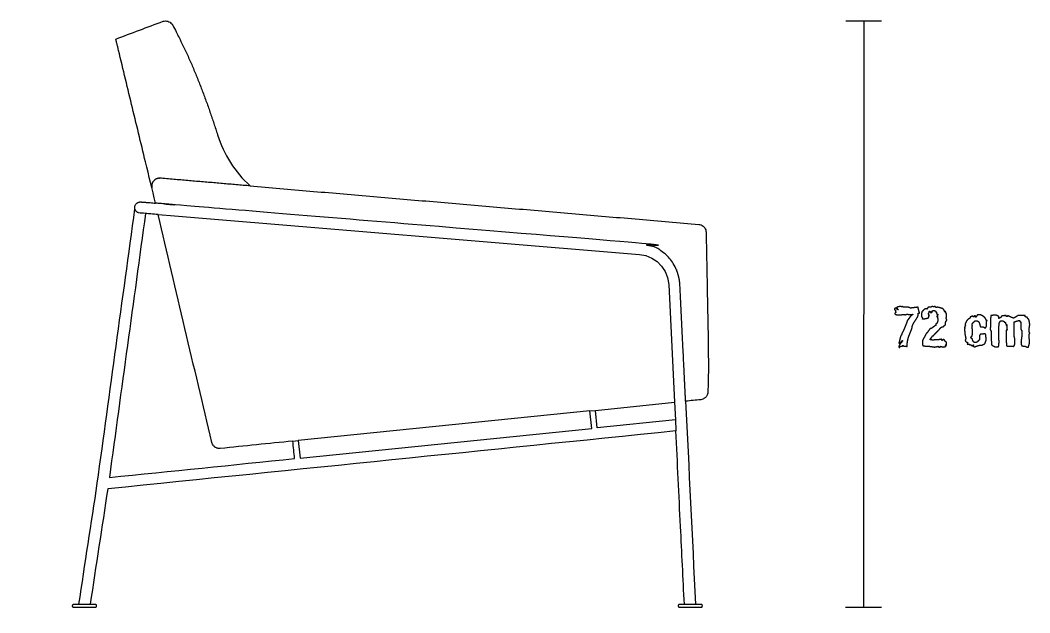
# Model space of a CAD drawing. Header units: millimetres. Extents: x 511 to 4583, y 596 to 2504.
# Drawn here: x 3342 to 4583, y 622 to 1350 of the extents above; entities that cross this region are included whole.
import ezdxf

# ---------------------------------------------------------------- set-up
doc = ezdxf.new("R2010")
doc.units = ezdxf.units.MM
doc.layers.add('Inner', color=7, linetype='Continuous', true_color=0x3f00fe)
doc.layers.add('Outer', color=7, linetype='Continuous', true_color=0xbe00fe)

msp = doc.modelspace()

# ---------------------------------------------------------------- linework, layer by layer
at = {"layer": 'Inner'}
for p, q in [((4378.5, 1348.6), (4378.4, 628.6)), ((4042.1, 869.9), (4048.9, 870.6)), ((3677.2, 832.9), (3684, 833.6))]:
    msp.add_line(p, q, dxfattribs=at)
for points in [[(4400.5, 1348.6), (4356.4, 1348.6)], [(3511.9, 1111.1), (3532.1, 1109.4), (4103.1, 1062.2), (4110.8, 1060.7), (4118.2, 1057.7), (4124.7, 1053.3), (4130.3, 1047.7), (4134.6, 1041.1), (4137.6, 1033.7), (4139.1, 1025.1), (4146.1, 880.5)], [(4147.2, 859), (4147.8, 845.3)], [(4400.4, 628.6), (4356.3, 628.6)]]:
    msp.add_lwpolyline(points, dxfattribs=at)
for points, degree, knots in [([(3624.9, 1146.2), (3606.5, 1147.8), (3588, 1149.4), (3551.3, 1152.5), (3514.5, 1155.7), (3512.7, 1155.8), (3509.1, 1154.8), (3506.2, 1152.5), (3504.3, 1149.2), (3503.8, 1145.5), (3504.1, 1143.7)], 2, [0, 0, 0, 0.50136, 0.50136, 1.50136, 1.50136, 2.50136, 3.50136, 4.50136, 5.50136, 6.50136, 6.50136, 6.50136]), ([(3496.3, 1112.4), (3496.1, 1112.4), (3495.9, 1112.5), (3495.7, 1112.5), (3494.5, 1112.6), (3493.3, 1112.7), (3492.1, 1112.8), (3491.5, 1112.8), (3491, 1112.9), (3490.4, 1112.9), (3490.2, 1112.9), (3490.1, 1112.9), (3489.9, 1112.9), (3489.9, 1112.9), (3489.9, 1112.9), (3489.9, 1112.9), (3487.8, 1113.3), (3487.1, 1113.5), (3486, 1114.1), (3484.8, 1115.1), (3483.9, 1116.5), (3483.4, 1117.7), (3483.3, 1118.1), (3483.3, 1118.2)], 3, [0, 0, 0, 0, 1, 1, 1, 2, 2, 2, 3, 3, 3, 4, 4, 4, 5, 5, 5, 5.055556, 5.111111, 5.166667, 5.277778, 5.333333, 5.342843, 5.342843, 5.342843, 5.342843]), ([(4159.7, 881.9), (4158.6, 905.8), (4157.4, 929.7), (4155.1, 977.8), (4152.7, 1025.8), (4152.1, 1033.4), (4147, 1047.7), (4138.2, 1060.1), (4126.1, 1069.4), (4111.9, 1074.7), (4104.4, 1075.9), (3818.8, 1099.4), (3533.2, 1123), (3529.1, 1123.4), (3524.9, 1123.7), (3521.4, 1124), (3518, 1124.3), (3515.1, 1124.6), (3512.2, 1124.8), (3510.4, 1125), (3508.6, 1125.1)], 2, [0, 0, 0, 1, 1, 2, 2, 3, 4, 5, 6, 7, 7, 8, 8, 9, 9, 10, 10, 11, 11, 12, 12, 12]), ([(4417.6, 996.3), (4417.3, 996), (4416.9, 995.9), (4416.6, 995.8), (4416.2, 995.4)], 2, [56, 56, 56, 57, 57, 58, 58, 58]), ([(4416.2, 994.5), (4416.6, 994.2), (4416.9, 994), (4417.3, 993.9), (4417.6, 993.6)], 2, [59, 59, 59, 60, 60, 61, 61, 61]), ([(4420.8, 994.1), (4420.1, 994.4), (4419.4, 995), (4418.6, 995.7), (4417.6, 996.3)], 2, [54, 54, 54, 55, 55, 56, 56, 56]), ([(4424.4, 998.2), (4423.1, 998.2), (4421.7, 997.9), (4420.3, 997.6), (4419, 997.2)], 2, [49, 49, 49, 50, 50, 51, 51, 51]), ([(4419, 997.2), (4419.3, 995.9), (4419.8, 995.3), (4420.3, 994.8), (4421.3, 994.1)], 2, [51, 51, 51, 52, 52, 53, 53, 53]), ([(4426.3, 998.2), (4425.6, 997.6), (4425, 997.6), (4424.4, 997.6), (4424.4, 998.2)], 2, [47, 47, 47, 48, 48, 49, 49, 49]), ([(4433.5, 997.2), (4433.2, 997.2), (4432.5, 997.2), (4431.8, 997.2), (4430.8, 997.2), (4429.5, 997.2), (4428.1, 997.3), (4426.7, 997.5), (4426.3, 998.2)], 2, [43, 43, 43, 44, 44, 45, 45, 46, 46, 47, 47, 47]), ([(4435.7, 996.3), (4435.1, 996.7), (4434.6, 996.8), (4434.2, 996.9), (4433.5, 997.2)], 2, [41, 41, 41, 42, 42, 43, 43, 43]), ([(4445.3, 997.2), (4442.9, 997.2), (4440.5, 996.8), (4438.1, 996.3), (4435.7, 996.3)], 2, [39, 39, 39, 40, 40, 41, 41, 41]), ([(4445.8, 994.6), (4445.7, 995.2), (4445.6, 995.6), (4445.4, 996), (4445.3, 996.3)], 2, [36, 36, 36, 37, 37, 38, 38, 38]), ([(4447.2, 989.9), (4447.2, 990), (4447, 990.7), (4446.8, 991.4), (4446.5, 992.3)], 2, [33, 33, 33, 34, 34, 35, 35, 35]), ([(4451, 992.4), (4450.1, 992.4), (4449.8, 991), (4449.6, 989.7), (4449.6, 988.1), (4449.6, 987.4), (4449.6, 986.7), (4449.7, 986.1), (4449.7, 985.6)], 2, [74, 74, 74, 75, 75, 76, 76, 77, 77, 78, 78, 78]), ([(4456.1, 995.5), (4454, 995.5), (4452.9, 994.6), (4451.8, 993.7), (4451, 992.4)], 2, [72, 72, 72, 73, 73, 74, 74, 74]), ([(4462.4, 998.2), (4461.5, 997.5), (4460.6, 997.4), (4459.7, 997.4), (4458.9, 997.4), (4458.1, 997.4), (4457.4, 997), (4456.8, 996.6), (4456.5, 995)], 2, [66, 66, 66, 67, 67, 68, 68, 69, 69, 70, 70, 70]), ([(4458.7, 990.1), (4458.7, 990.8), (4458.8, 991.2), (4458.9, 991.6), (4459.2, 992.4)], 2, [92, 92, 92, 93, 93, 94, 94, 94]), ([(4464.2, 997.4), (4464.2, 997.7), (4463.5, 998), (4462.8, 998.2), (4462.4, 998.2)], 2, [64, 64, 64, 65, 65, 66, 66, 66]), ([(4462.4, 991.4), (4462.4, 991.8), (4462.5, 992.1), (4462.5, 992.4), (4462.8, 992.8)], 2, [103, 103, 103, 104, 104, 105, 105, 105]), ([(4462.8, 992.8), (4463.2, 992.8), (4463.3, 992.9), (4463.4, 992.9), (4463.8, 993.3)], 2, [105, 105, 105, 106, 106, 107, 107, 107]), ([(4466, 998.2), (4465.3, 998.2), (4464.9, 998), (4464.5, 997.7), (4464.2, 997.4)], 2, [62, 62, 62, 63, 63, 64, 64, 64]), ([(4464.3, 993.3), (4464.6, 993.3), (4465.1, 993.2), (4465.6, 993.1), (4466.5, 992.8)], 2, [108, 108, 108, 109, 109, 110, 110, 110]), ([(4475.6, 995.5), (4474.2, 995.9), (4472.3, 996.5), (4470.4, 997.2), (4468.8, 997.2), (4468, 997.2), (4467.4, 996.9)], 2, [58, 58, 58, 59, 59, 60, 60, 61, 61, 61]), ([(4478.2, 991.4), (4477.8, 992.6), (4477.5, 993.3), (4477.2, 993.9), (4476.6, 994.4)], 2, [55, 55, 55, 56, 56, 57, 57, 57]), ([(4418.1, 991.4), (4417.7, 990.7), (4417.2, 990.4), (4416.7, 990.1), (4416.7, 989.1)], 2, [63, 63, 63, 64, 64, 65, 65, 65]), ([(4416.7, 989.1), (4417.8, 988.4), (4419, 988.1), (4420.3, 987.9), (4421.6, 987.9), (4423.1, 987.9), (4424.7, 988.1), (4426.2, 988.2), (4427.7, 988.2), (4428.1, 988.2), (4428.5, 988.2), (4429, 988.2), (4429.4, 988.1)], 2, [65, 65, 65, 66, 66, 67, 67, 68, 68, 69, 69, 70, 70, 71, 71, 71]), ([(4432.1, 980.9), (4431.9, 980.1), (4431.1, 977.9), (4430.3, 975.7), (4429.3, 973.3), (4428.3, 970.8), (4427.3, 968.7), (4426.3, 966.6), (4425.8, 966)], 2, [-12, -12, -12, -11, -11, -10, -10, -9, -9, -8, -8, -8]), ([(4429.4, 988.1), (4430.2, 988.1), (4430.6, 988.4), (4431, 988.6), (4431.7, 988.6), (4432.6, 988.6), (4433.9, 988.5), (4435.1, 988.4), (4436.5, 988.4), (4438.1, 988.4), (4439, 988.6)], 2, [71, 71, 71, 72, 72, 73, 73, 74, 74, 75, 75, 76, 76, 76]), ([(4436.2, 986.4), (4435.9, 986), (4435.3, 985.3), (4434.8, 984.5), (4434.2, 983.6), (4433.6, 982.8), (4433, 982), (4432.5, 981.3), (4432.1, 980.9)], 2, [-16, -16, -16, -15, -15, -14, -14, -13, -13, -12, -12, -12]), ([(4438.5, 988.3), (4438.1, 987.9), (4437.6, 987.5), (4437, 987.1), (4436.6, 986.8), (4436.2, 986.4), (4436.2, 986.4)], 2, [-19, -19, -19, -18, -18, -17, -17, -16, -16, -16]), ([(4438.1, 973.7), (4438.8, 976), (4440, 978.1), (4441.3, 980.1), (4442.5, 981.8), (4443.7, 983.6), (4444.5, 985.1), (4445.4, 986.6), (4445.4, 987.9), (4445.4, 988.4), (4445.3, 988.6)], 2, [23, 23, 23, 24, 24, 25, 25, 26, 26, 27, 27, 28, 28, 28]), ([(4445.4, 989.9), (4445.9, 990), (4446.4, 990), (4446.8, 990), (4447.1, 990)], 2, [29, 29, 29, 30, 30, 31, 31, 31]), ([(4459.2, 987.3), (4458.5, 988.4), (4458.4, 988.5), (4458.2, 988.7), (4457.8, 988.7)], 2, [87, 87, 87, 88, 88, 89, 89, 89]), ([(4458.3, 984.8), (4458.3, 985.4), (4458.4, 985.9), (4458.4, 986.5), (4458.7, 987.3)], 2, [84, 84, 84, 85, 85, 86, 86, 86]), ([(4460.6, 991), (4460.9, 990.7), (4461, 990.6), (4461.1, 990.5), (4461.5, 990.5)], 2, [98, 98, 98, 99, 99, 100, 100, 100]), ([(4461.5, 990.5), (4461.5, 990.9), (4461.7, 991), (4461.9, 991.1), (4461.9, 991.4)], 2, [100, 100, 100, 101, 101, 102, 102, 102]), ([(4467.8, 991.4), (4467.8, 990.7), (4468, 989.9), (4468.3, 989), (4468.3, 988.3)], 2, [114, 114, 114, 115, 115, 116, 116, 116]), ([(4469.6, 981), (4469.3, 980), (4469, 979.2), (4468.6, 978.4), (4468.3, 977.4)], 2, [128, 128, 128, 129, 129, 130, 130, 130]), ([(4469.2, 988.3), (4468.8, 987.7), (4468.8, 987), (4468.8, 986.3), (4468.8, 985.7), (4468.8, 984.9), (4468.8, 985.5), (4468.9, 986.1), (4469, 986.8)], 2, [117, 117, 117, 118, 118, 119, 119, 120, 120, 121, 121, 121]), ([(4469, 986.8), (4469.1, 987.5), (4469.2, 988.1), (4469.4, 988.8), (4469.5, 988.8), (4469.6, 988.8), (4469.6, 988.7)], 2, [121, 121, 121, 122, 122, 123, 123, 124, 124, 124]), ([(4469.6, 988.7), (4469.3, 988), (4469.2, 987.4), (4469, 986.7), (4469, 986.1), (4469, 984.9), (4469.3, 983.6), (4469.6, 982.3), (4469.6, 981)], 2, [124, 124, 124, 125, 125, 126, 126, 127, 127, 128, 128, 128]), ([(4477.8, 975.1), (4478.7, 975.1), (4478.8, 975.8), (4479, 976.6), (4479, 977.5), (4479.1, 978.5), (4479.3, 979.5), (4479.5, 980.4), (4480.6, 981)], 2, [43, 43, 43, 44, 44, 45, 45, 46, 46, 47, 47, 47]), ([(4479.6, 989.6), (4479.5, 991.3), (4479.2, 991.7), (4479, 992), (4478.8, 992)], 2, [52, 52, 52, 53, 53, 54, 54, 54]), ([(4480.6, 981), (4480.6, 981.8), (4480.3, 982.6), (4479.9, 983.3), (4479.9, 984), (4479.9, 984.4), (4480.1, 984.7)], 2, [47, 47, 47, 48, 48, 49, 49, 50, 50, 50]), ([(4508.9, 983.5), (4507.9, 983.4), (4507, 982.7), (4506.1, 982), (4505.4, 981.1), (4504.6, 980.2), (4504.2, 979.1), (4503.7, 978.1), (4503.5, 977.2)], 2, [78, 78, 78, 79, 79, 80, 80, 81, 81, 82, 82, 82]), ([(4509.3, 985.4), (4509.3, 985), (4509.1, 984.4), (4508.9, 983.9), (4508.9, 983.5)], 2, [76, 76, 76, 77, 77, 78, 78, 78]), ([(4513, 986.2), (4512.8, 986.3), (4512.3, 986.3), (4511.9, 986.3), (4511.1, 986)], 2, [72, 72, 72, 73, 73, 74, 74, 74]), ([(4512.1, 974.5), (4511.7, 975.2), (4511.7, 975.9), (4511.7, 976.6), (4512, 977.2), (4512.4, 977.8), (4512.9, 978.3), (4513.4, 978.9), (4514.1, 979.3), (4514.7, 979.8), (4515.2, 980.4)], 2, [36, 36, 36, 37, 37, 38, 38, 39, 39, 40, 40, 41, 41, 41]), ([(4513.4, 984.9), (4513.4, 985.2), (4513.2, 985.6), (4513, 985.9), (4513, 986.2)], 2, [70, 70, 70, 71, 71, 72, 72, 72]), ([(4515.7, 986.6), (4514.7, 986.6), (4514.2, 986.3), (4513.8, 985.9), (4513.4, 984.9)], 2, [68, 68, 68, 69, 69, 70, 70, 70]), ([(4515.2, 980.4), (4515.7, 980.6), (4516.1, 980.6), (4516.6, 980.7), (4517, 980.7), (4518.1, 980.7), (4519, 980), (4519.8, 979.3), (4520.3, 978.3), (4520.8, 977.3), (4521.1, 976), (4521.4, 974.8), (4521.5, 973.6)], 2, [41, 41, 41, 42, 42, 43, 43, 44, 44, 45, 45, 46, 46, 47, 47, 47]), ([(4518.4, 988), (4517.7, 987.3), (4517.3, 986.6), (4516.9, 985.9), (4516.6, 984.9)], 2, [64, 64, 64, 65, 65, 66, 66, 66]), ([(4529.2, 980.8), (4528.8, 982.1), (4528.3, 983), (4527.9, 983.9), (4527.4, 984.5), (4526.8, 985.1), (4526.1, 985.6), (4525.4, 986.1), (4524.6, 986.6)], 2, [58, 58, 58, 59, 59, 60, 60, 61, 61, 62, 62, 62]), ([(4529.2, 978.1), (4529.2, 978.8), (4529.5, 979.5), (4529.7, 980.1), (4530.1, 980.8)], 2, [55, 55, 55, 56, 56, 57, 57, 57]), ([(4534.8, 987), (4534.1, 982.9), (4534.2, 978.4), (4534.2, 973.9), (4533.9, 969.5)], 2, [108, 108, 108, 109, 109, 110, 110, 110]), ([(4539.8, 987.5), (4538.6, 987.5), (4537.6, 987.4), (4536.5, 987.3), (4534.8, 987)], 2, [106, 106, 106, 107, 107, 108, 108, 108]), ([(4545.6, 983.9), (4545.2, 983.9), (4544.9, 983.6), (4544.6, 983.4), (4544.3, 983.4)], 2, [101, 101, 101, 102, 102, 103, 103, 103]), ([(4548.3, 986.6), (4547.6, 985.9), (4547.2, 985.1), (4546.7, 984.3), (4546, 984.3), (4545.7, 984.3), (4545.6, 984.1)], 2, [97, 97, 97, 98, 98, 99, 99, 100, 100, 100]), ([(4546, 980.2), (4547.1, 980.6), (4548.2, 980.6), (4549, 980.6), (4549.8, 980.4), (4550.6, 980.2), (4551, 979.8)], 2, [14, 14, 14, 15, 15, 16, 16, 17, 17, 17]), ([(4553.3, 987), (4551.9, 987), (4550.6, 986.8), (4549.3, 986.6), (4548.3, 986.6)], 2, [95, 95, 95, 96, 96, 97, 97, 97]), ([(4555.5, 987), (4555.5, 986.6), (4555.3, 986.5), (4555, 986.4), (4555, 986.1)], 2, [91, 91, 91, 92, 92, 93, 93, 93]), ([(4562.7, 983.9), (4562.4, 983.9), (4561.5, 984.2), (4560.6, 984.5), (4559.5, 985), (4558.5, 985.5), (4557.6, 985.9), (4556.7, 986.4), (4556.4, 986.6)], 2, [86, 86, 86, 87, 87, 88, 88, 89, 89, 90, 90, 90]), ([(4568.1, 987), (4566.7, 986.3), (4565.4, 985.4), (4564.1, 984.5), (4562.7, 983.9)], 2, [84, 84, 84, 85, 85, 86, 86, 86]), ([(4563.2, 979.3), (4564.9, 979.7), (4566.5, 980.3), (4568.2, 980.8), (4569.9, 981.2)], 2, [39, 39, 39, 40, 40, 41, 41, 41]), ([(4576.7, 987), (4575.3, 987.2), (4573.8, 987.2), (4572.4, 987.2), (4570.9, 987.1), (4569.4, 987), (4568.1, 987)], 2, [81, 81, 81, 82, 82, 83, 83, 84, 84, 84]), ([(4569.9, 981.2), (4569.9, 980.8), (4570, 980.5), (4570, 980.2), (4570.3, 979.8)], 2, [41, 41, 41, 42, 42, 43, 43, 43]), ([(4570.3, 979.8), (4570.7, 979.8), (4570.8, 979.6), (4571, 979.3), (4571.7, 979.3)], 2, [43, 43, 43, 44, 44, 45, 45, 45]), ([(4579.8, 984.7), (4578.8, 985.1), (4578.1, 985.2), (4577.4, 985.4), (4576.7, 985.7)], 2, [78, 78, 78, 79, 79, 80, 80, 80]), ([(4581.2, 982.5), (4580.5, 982.8), (4580.2, 983.3), (4579.8, 983.8), (4579.8, 984.7)], 2, [76, 76, 76, 77, 77, 78, 78, 78]), ([(4582.5, 976.2), (4582.3, 977.6), (4582.2, 978.4), (4582.1, 979.1), (4582, 979.7), (4581.9, 980.3), (4581.7, 980.9), (4581.5, 981.5), (4581.2, 982.5)], 2, [72, 72, 72, 73, 73, 74, 74, 75, 75, 76, 76, 76]), ([(4431.7, 949.1), (4431.9, 952.5), (4432.3, 955.2), (4432.8, 957.9), (4433.5, 960.2), (4434.2, 962.6), (4435.2, 964.8), (4436.1, 967), (4437.1, 969.6)], 2, [17, 17, 17, 18, 18, 19, 19, 20, 20, 21, 21, 21]), ([(4437.1, 969.6), (4437.5, 970.6), (4437.8, 971.6), (4438.1, 972.7), (4438.1, 973.7)], 2, [21, 21, 21, 22, 22, 23, 23, 23]), ([(4463.6, 972.7), (4462.7, 972), (4461.9, 971.5), (4461.1, 971), (4460.4, 971), (4460.2, 971), (4460.1, 971)], 2, [135, 135, 135, 136, 136, 137, 137, 138, 138, 138]), ([(4468.3, 977.4), (4467.9, 977), (4467.6, 976.9), (4467.3, 976.8), (4466.9, 976.5)], 2, [130, 130, 130, 131, 131, 132, 132, 132]), ([(4468.8, 967.2), (4469.6, 968.2), (4470.5, 969.2), (4471.4, 970.1), (4472.1, 970.9), (4472.9, 971.7), (4473.3, 972.2), (4473.7, 972.7), (4473.7, 972.9)], 2, [36, 36, 36, 37, 37, 38, 38, 39, 39, 40, 40, 40]), ([(4475.2, 973.1), (4476.1, 973.3), (4476.7, 973.7), (4477.2, 974), (4477.8, 975.1)], 2, [41, 41, 41, 42, 42, 43, 43, 43]), ([(4503.5, 975), (4503.1, 974.3), (4502.8, 973.6), (4502.5, 972.8), (4502.2, 971.8)], 2, [86, 86, 86, 87, 87, 88, 88, 88]), ([(4502.6, 971.8), (4502.5, 971.2), (4502.5, 970.5), (4502.5, 969.9), (4502.5, 969.3), (4502.5, 966.7), (4502.9, 964.1), (4503.4, 961.6), (4504, 958.7)], 2, [89, 89, 89, 90, 90, 91, 91, 92, 92, 93, 93, 93]), ([(4503.1, 975.4), (4503.2, 975.4), (4503.3, 975.3), (4503.5, 975.1), (4503.5, 975)], 2, [84, 84, 84, 85, 85, 86, 86, 86]), ([(4511.6, 972.3), (4511.6, 972.9), (4511.8, 973.6), (4512.1, 974.2), (4512.1, 974.5)], 2, [34, 34, 34, 35, 35, 36, 36, 36]), ([(4511.6, 961.9), (4511.9, 962.8), (4512.1, 964.2), (4512.3, 965.5), (4512.3, 966.9), (4512.3, 968.2), (4512.1, 969.7), (4511.9, 971.1), (4511.6, 972.3)], 2, [30, 30, 30, 31, 31, 32, 32, 33, 33, 34, 34, 34]), ([(4521.5, 973.6), (4522, 973.3), (4522.8, 973.3), (4523.5, 973.3), (4524.4, 973.2), (4525.2, 973.2), (4525.9, 972.9), (4526.6, 972.7), (4526.9, 971.8)], 2, [47, 47, 47, 48, 48, 49, 49, 50, 50, 51, 51, 51]), ([(4528.2, 971.8), (4528.8, 972.8), (4529.2, 974), (4529.5, 975.1), (4529.5, 976.3), (4529.5, 977.3), (4529.2, 978.1)], 2, [52, 52, 52, 53, 53, 54, 54, 55, 55, 55]), ([(4533.9, 969.5), (4534.2, 969.5), (4534.3, 969.4), (4534.4, 969.3), (4534.8, 969)], 2, [110, 110, 110, 111, 111, 112, 112, 112]), ([(4534.8, 969), (4535.1, 964.6), (4535.2, 960.3), (4535.3, 956), (4535.3, 951.4)], 2, [112, 112, 112, 113, 113, 114, 114, 114]), ([(4544.3, 966.7), (4544.4, 968), (4544.4, 969.6), (4544.5, 971.3), (4544.6, 973.1), (4544.7, 974.8), (4544.9, 976.5), (4545.1, 978.2), (4545.6, 979.3)], 2, [8, 8, 8, 9, 9, 10, 10, 11, 11, 12, 12, 12]), ([(4551, 978.9), (4551.4, 978.9), (4551.7, 978.9), (4552.1, 978.8), (4552.8, 978.5)], 2, [18, 18, 18, 19, 19, 20, 20, 20]), ([(4571.7, 979.3), (4571.7, 978.5), (4571.6, 976.8), (4571.5, 975.2), (4571.5, 973.4), (4571.5, 971.7), (4571.7, 970.3), (4571.9, 968.9), (4572.6, 968.6)], 2, [45, 45, 45, 46, 46, 47, 47, 48, 48, 49, 49, 49]), ([(4572.6, 968.6), (4572.7, 967.9), (4572.8, 967), (4572.9, 966.2), (4572.9, 965.2), (4572.9, 962.6), (4572.4, 959.7), (4572, 956.8), (4571.7, 954.6)], 2, [49, 49, 49, 50, 50, 51, 51, 52, 52, 53, 53, 53]), ([(4582.1, 965.8), (4581.7, 967.3), (4581.7, 969), (4581.7, 970.8), (4582, 972.7), (4582.3, 974.5), (4582.5, 976.2)], 2, [69, 69, 69, 70, 70, 71, 71, 72, 72, 72]), ([(4424.4, 962.8), (4423.4, 960.4), (4422.9, 958), (4422.4, 955.6), (4421.7, 953.2)], 2, [-4, -4, -4, -3, -3, -2, -2, -2]), ([(4421.7, 953.2), (4423.1, 953.2), (4423.9, 954), (4424.8, 954.7), (4425.8, 956.4)], 2, [-2, -2, -2, -1, -1, 0, 0, 0]), ([(4426.3, 956), (4425.2, 954.6), (4424, 953.2), (4422.9, 951.9), (4422.2, 950.5)], 2, [1, 1, 1, 2, 2, 3, 3, 3]), ([(4425.8, 966), (4425.6, 965.8), (4425.5, 965.3), (4425.4, 964.8), (4425.2, 964.2), (4425.1, 963.7), (4424.9, 963.2), (4424.8, 962.8), (4424.4, 962.8)], 2, [-8, -8, -8, -7, -7, -6, -6, -5, -5, -4, -4, -4]), ([(4455.6, 965.6), (4455.6, 965.4), (4454.8, 964), (4454, 962.5), (4453.1, 960.8), (4452.2, 959.2), (4451.4, 957.7), (4450.6, 956.2), (4450.6, 956.1)], 2, [140, 140, 140, 141, 141, 142, 142, 143, 143, 144, 144, 144]), ([(4460.6, 957.5), (4460.5, 957.4), (4460.2, 957.4), (4460, 957.4), (4460, 957.5), (4460, 957.8), (4460.4, 958.3), (4460.7, 958.7), (4461.2, 959.4), (4461.7, 960), (4462.3, 960.8), (4462.9, 961.6), (4463.3, 962.4)], 2, [27, 27, 27, 28, 28, 29, 29, 30, 30, 31, 31, 32, 32, 33, 33, 33]), ([(4474.2, 957.5), (4474.2, 957.8), (4474.1, 957.8), (4474.1, 957.9), (4473.7, 957.9), (4473.4, 957.9), (4473, 957.7), (4472.6, 957.5), (4471.9, 957.5), (4471.5, 957.5), (4470.6, 957.4), (4469.6, 957.3), (4468.5, 957.2), (4467.3, 957.2), (4466.1, 957.1), (4464.8, 957), (4463.7, 957), (4462.6, 957), (4461.7, 957.1), (4460.9, 957.2), (4460.6, 957.5)], 2, [17, 17, 17, 18, 18, 19, 19, 20, 20, 21, 21, 22, 22, 23, 23, 24, 24, 25, 25, 26, 26, 27, 27, 27]), ([(4463.8, 962), (4465.1, 963.5), (4466.4, 964.8), (4467.6, 966), (4468.8, 967.2)], 2, [34, 34, 34, 35, 35, 36, 36, 36]), ([(4477.8, 956.7), (4477.8, 957.5), (4476.6, 957.5), (4476.1, 957.5), (4475.6, 957.3), (4475.1, 957), (4475.1, 956.5)], 2, [11, 11, 11, 12, 12, 13, 13, 14, 14, 14]), ([(4478.7, 955.1), (4478.4, 955.5), (4478.3, 955.8), (4478.2, 956.2), (4477.8, 956.5)], 2, [8, 8, 8, 9, 9, 10, 10, 10]), ([(4504, 958.7), (4503.3, 957.7), (4503.3, 956.8), (4503.3, 954.7), (4506.2, 954.2)], 2, [93, 93, 93, 94, 94, 95, 95, 95]), ([(4512.1, 958.3), (4511.4, 958.3), (4510.8, 959.1), (4510.2, 959.8), (4510.2, 960.6)], 2, [24, 24, 24, 25, 25, 26, 26, 26]), ([(4510.7, 960.6), (4510.7, 960.9), (4510.8, 961.2), (4510.8, 961.5), (4511.2, 961.9)], 2, [27, 27, 27, 28, 28, 29, 29, 29]), ([(4513, 955.1), (4512.6, 956.2), (4512.3, 956.9), (4512.1, 957.6), (4512.1, 958.3)], 2, [22, 22, 22, 23, 23, 24, 24, 24]), ([(4520.6, 957.4), (4519.2, 955.7), (4518, 954.8), (4516.7, 953.8), (4514.3, 953.8)], 2, [16, 16, 16, 17, 17, 18, 18, 18]), ([(4521.1, 963.3), (4520.7, 961.9), (4520.7, 960.5), (4520.6, 959.1), (4520.6, 957.4)], 2, [14, 14, 14, 15, 15, 16, 16, 16]), ([(4528.7, 960.6), (4528.7, 963), (4528.3, 963.8), (4527.8, 964.6), (4526.9, 964.6), (4526.1, 964.6), (4525.1, 964.3), (4524.1, 964.1), (4522.7, 964.1), (4522.5, 964.1), (4522.3, 964.1), (4522.2, 964.1), (4522, 964.1)], 2, [7, 7, 7, 8, 8, 9, 9, 10, 10, 11, 11, 12, 12, 13, 13, 13]), ([(4527.4, 952.5), (4527.7, 953.8), (4528.4, 955.4), (4529.1, 957), (4529.1, 958.7), (4529.1, 959.6), (4528.7, 960.6)], 2, [4, 4, 4, 5, 5, 6, 6, 7, 7, 7]), ([(4543.8, 948.7), (4544.4, 949.5), (4544.6, 950.9), (4544.7, 952.3), (4544.7, 953.7), (4544.7, 954.6), (4544.7, 955.4), (4544.7, 956.2), (4544.7, 956.8)], 2, [0, 0, 0, 1, 1, 2, 2, 3, 3, 4, 4, 4]), ([(4544.7, 956.8), (4544.5, 957.3), (4544.5, 958.8), (4544.5, 960.3), (4544.5, 962), (4544.5, 963.6), (4544.4, 965), (4544.4, 966.4), (4544.3, 966.7)], 2, [4, 4, 4, 5, 5, 6, 6, 7, 7, 8, 8, 8]), ([(4562.7, 949.2), (4563.6, 950.2), (4564, 951.6), (4564.3, 953), (4564.3, 954.7), (4564.3, 956.8), (4564, 958.8), (4563.6, 960.9), (4563.2, 962.2)], 2, [34, 34, 34, 35, 35, 36, 36, 37, 37, 38, 38, 38]), ([(4581.6, 963.2), (4581.9, 963.9), (4582.1, 964.5), (4582.2, 965.1), (4582.5, 965.4)], 2, [65, 65, 65, 66, 66, 67, 67, 67]), ([(4582.1, 952.8), (4582.1, 953.3), (4582.2, 953.8), (4582.2, 954.2), (4582.2, 954.8), (4582.2, 956.8), (4581.9, 958.9), (4581.6, 961), (4581.6, 963.2)], 2, [61, 61, 61, 62, 62, 63, 63, 64, 64, 65, 65, 65]), ([(4422.2, 950.5), (4421.8, 949.7), (4421.8, 949.2), (4421.7, 948.6), (4421.7, 948.2)], 2, [3, 3, 3, 4, 4, 5, 5, 5]), ([(4422.6, 947.8), (4422.9, 948.5), (4423.3, 948.9), (4423.6, 949.3), (4423.9, 949.6)], 2, [6, 6, 6, 7, 7, 8, 8, 8]), ([(4426.3, 949.6), (4426.3, 949.7), (4426.4, 949.7), (4426.4, 949.8), (4426.5, 949.9)], 2, [9, 9, 9, 10, 10, 11, 11, 11]), ([(4426.5, 949.9), (4426.5, 950), (4426.6, 950.2), (4426.7, 950.4), (4426.7, 950.5)], 2, [11, 11, 11, 12, 12, 13, 13, 13]), ([(4426.7, 950.5), (4426.9, 949.9), (4427.5, 949.7), (4428.1, 949.5), (4428.9, 949.5), (4429.6, 949.4), (4430.4, 949.4), (4431.1, 949.3), (4431.7, 949.1)], 2, [13, 13, 13, 14, 14, 15, 15, 16, 16, 17, 17, 17]), ([(4451, 949.7), (4454.8, 949.7), (4458.1, 949.4), (4461.3, 949.1), (4465.1, 948.4)], 2, [145, 145, 145, 146, 146, 147, 147, 147]), ([(4465.1, 948.4), (4465.5, 948.4), (4466.2, 948.5), (4466.8, 948.7), (4467.6, 948.8), (4468.4, 949), (4469.1, 949.1), (4469.8, 949.3), (4470.1, 949.3)], 2, [147, 147, 147, 148, 148, 149, 149, 150, 150, 151, 151, 151]), ([(4470.1, 949.3), (4470.7, 948.1), (4471.3, 948.1), (4471.7, 948.1), (4472.1, 948.4), (4472.5, 948.7), (4472.9, 948.8)], 2, [151, 151, 151, 152, 152, 153, 153, 154, 154, 154]), ([(4478, 948.8), (4478.7, 948.9), (4479.1, 949.1), (4479.6, 949.2), (4479.6, 949.3), (4479.6, 949.6), (4479.3, 949.9), (4479.1, 950.3), (4478.7, 950.6)], 2, [-4, -4, -4, -3, -3, -2, -2, -1, -1, 0, 0, 0]), ([(4480.1, 950.6), (4480.1, 951.3), (4480.2, 951.9), (4480.3, 952.4), (4480.3, 953), (4480.3, 953.5), (4480.1, 954.2)], 2, [1, 1, 1, 2, 2, 3, 3, 4, 4, 4]), ([(4505.7, 952), (4505.9, 951.8), (4506.3, 951.8), (4506.7, 951.8), (4507.2, 951.9), (4507.8, 952), (4508.5, 952)], 2, [96, 96, 96, 97, 97, 98, 98, 99, 99, 99]), ([(4510.2, 951.1), (4510.9, 950.4), (4511.2, 950.1), (4511.5, 949.7), (4512.5, 949.7)], 2, [101, 101, 101, 102, 102, 103, 103, 103]), ([(4512.5, 949.9), (4512.5, 950.2), (4512.6, 950.5), (4512.8, 950.8), (4513.4, 951.1)], 2, [104, 104, 104, 105, 105, 106, 106, 106]), ([(4513.4, 950.6), (4513.1, 950.3), (4513, 950.2), (4513, 950), (4513, 949.3)], 2, [107, 107, 107, 108, 108, 109, 109, 109]), ([(4513, 949.3), (4513.3, 949.3), (4513.8, 949), (4514.4, 948.7), (4514.7, 948.4)], 2, [109, 109, 109, 110, 110, 111, 111, 111]), ([(4514.3, 953.8), (4514, 954.2), (4513.9, 954.5), (4513.8, 954.7), (4513.4, 954.7)], 2, [18, 18, 18, 19, 19, 20, 20, 20]), ([(4514.7, 948.4), (4515.8, 949.1), (4516.8, 949.5), (4517.9, 949.9), (4519.2, 950.2)], 2, [-5, -5, -5, -4, -4, -3, -3, -3]), ([(4519.2, 950.2), (4520, 950.5), (4520.8, 950.6), (4521.6, 950.6), (4522.4, 950.6)], 2, [-3, -3, -3, -2, -2, -1, -1, -1]), ([(4523.3, 950.6), (4523.8, 950.8), (4524.5, 951.1), (4525.1, 951.4), (4525.7, 951.8), (4526.3, 952.1), (4526.7, 952.3), (4527.2, 952.5), (4527.4, 952.5)], 2, [0, 0, 0, 1, 1, 2, 2, 3, 3, 4, 4, 4]), ([(4535.3, 951.4), (4536.6, 950.4), (4537.7, 949.7), (4538.8, 949.1), (4540.2, 948.7)], 2, [114, 114, 114, 115, 115, 116, 116, 116]), ([(4553.7, 954.2), (4553.7, 953.2), (4553.8, 952.1), (4553.8, 951), (4554.2, 949.7)], 2, [30, 30, 30, 31, 31, 32, 32, 32]), ([(4554.2, 949.7), (4556.1, 949.3), (4558.4, 949.4), (4560.7, 949.5), (4562.7, 949.2)], 2, [32, 32, 32, 33, 33, 34, 34, 34]), ([(4571.7, 954.6), (4571.9, 952.7), (4572, 951.8), (4572.1, 950.8), (4572.6, 950.3), (4573.1, 949.7), (4574.3, 949.6), (4575.4, 949.4), (4577.6, 949.2)], 2, [53, 53, 53, 54, 54, 55, 55, 56, 56, 57, 57, 57]), ([(4577.6, 949.2), (4578.2, 948.5), (4579, 948.4), (4579.7, 948.3), (4580.7, 948.3)], 2, [57, 57, 57, 58, 58, 59, 59, 59]), ([(4580.7, 948.3), (4581, 949.3), (4581.4, 950.4), (4581.7, 951.4), (4582.1, 952.8)], 2, [59, 59, 59, 60, 60, 61, 61, 61]), ([(3414.5, 632.5), (3415.5, 632.5), (3417.9, 632.5), (3422, 632.5), (3425.6, 632.5), (3427.6, 632.5), (3428.3, 632.5)], 3, [0.1210939, 0.1210939, 0.1210939, 0.1210939, 0.2, 0.3, 0.4, 0.4534698, 0.4534698, 0.4534698, 0.4534698]), ([(4158.2, 632.5), (4158.9, 632.5), (4161.1, 632.5), (4164.9, 632.5), (4168.7, 632.5), (4171, 632.5), (4171.9, 632.5)], 3, [0.5371611, 0.5371611, 0.5371611, 0.5371611, 0.6, 0.7, 0.8, 0.8661243, 0.8661243, 0.8661243, 0.8661243])]:
    msp.add_open_spline(points, degree=degree, knots=knots, dxfattribs=at)
for points in [[(4416.2, 995.4), (4416.2, 995), (4416.2, 994.5)], [(4417.6, 993.6), (4417.6, 992.7), (4417.6, 991.8)], [(4421.3, 994.1), (4421, 994.1), (4420.8, 994.1)], [(4445.3, 996.3), (4445.3, 996.8), (4445.3, 997.2)], [(4446.5, 992.3), (4446.2, 993.5), (4445.8, 994.6)], [(4456.1, 995), (4456.1, 995.3), (4456.1, 995.5)], [(4456.5, 995), (4456.3, 995), (4456.1, 995)], [(4459.2, 992.4), (4459.4, 992.4), (4459.7, 992.4)], [(4459.7, 992.4), (4459.7, 992.1), (4459.7, 991.9)], [(4463.8, 993.3), (4464.1, 993.3), (4464.3, 993.3)], [(4467.4, 996.9), (4466.7, 997.6), (4466, 998.2)], [(4466.5, 992.8), (4466.5, 992.6), (4466.5, 992.4)], [(4466.5, 992.4), (4466.7, 992.4), (4466.9, 992.4)], [(4466.9, 992.4), (4466.9, 991.9), (4466.9, 991.4)], [(4476.6, 994.4), (4476.1, 995), (4475.6, 995.5)], [(4417.6, 991.8), (4417.6, 991.4), (4418.1, 991.4)], [(4439, 988.6), (4438.7, 988.4), (4438.5, 988.3)], [(4445.3, 988.6), (4445.3, 989.3), (4445.4, 989.9)], [(4447.1, 990), (4447.1, 989.9), (4447.2, 989.9)], [(4447.2, 989.9), (4447.2, 989.9), (4447.2, 989.9)], [(4449.7, 985.6), (4449.9, 985.3), (4450.2, 985)], [(4450.2, 985), (4450.6, 984.6), (4450.6, 983.9)], [(4450.6, 983.9), (4450.6, 983.3), (4450.6, 982.8)], [(4450.6, 982.8), (4452.4, 983.1), (4454.2, 983.3)], [(4454.2, 983.3), (4456.3, 983.7), (4458.3, 984.2)], [(4457.8, 988.7), (4457.9, 988.8), (4458.1, 989)], [(4458.1, 989), (4458.3, 989.3), (4458.3, 990.1)], [(4458.3, 990.1), (4458.5, 990.1), (4458.7, 990.1)], [(4458.3, 984.2), (4458.3, 984.5), (4458.3, 984.8)], [(4458.7, 987.3), (4459, 987.3), (4459.2, 987.3)], [(4459.7, 991.9), (4460.1, 991.9), (4460.6, 991.9)], [(4460.6, 991.9), (4460.6, 991.5), (4460.6, 991)], [(4461.9, 991.4), (4462.2, 991.4), (4462.4, 991.4)], [(4466.9, 991.4), (4467.4, 991.4), (4467.8, 991.4)], [(4468.3, 988.3), (4468.7, 988.3), (4469.2, 988.3)], [(4478.8, 992), (4478.6, 992), (4478.2, 991.4)], [(4480.1, 989.6), (4479.8, 989.6), (4479.6, 989.6)], [(4480.1, 984.7), (4480.1, 987.2), (4480.1, 989.6)], [(4510.2, 985.6), (4509.8, 985.4), (4509.3, 985.4)], [(4511.1, 986), (4510.7, 985.8), (4510.2, 985.6)], [(4515.7, 984.9), (4515.7, 985.8), (4515.7, 986.6)], [(4516.6, 984.9), (4516.1, 984.9), (4515.7, 984.9)], [(4522, 988), (4520.2, 988), (4518.4, 988)], [(4524.6, 986.6), (4523.3, 987.3), (4522, 988)], [(4530.1, 980.8), (4529.6, 980.8), (4529.2, 980.8)], [(4541.5, 987.5), (4540.7, 987.5), (4539.8, 987.5)], [(4544.3, 986.1), (4542.8, 986.8), (4541.5, 987.5)], [(4544.3, 983.4), (4544.3, 984.8), (4544.3, 986.1)], [(4545.6, 984.1), (4545.6, 984), (4545.6, 983.9)], [(4546, 979.3), (4546, 979.8), (4546, 980.2)], [(4551, 979.8), (4551, 979.4), (4551, 978.9)], [(4553.3, 986.1), (4553.3, 986.5), (4553.3, 987)], [(4555, 986.1), (4554.2, 986.1), (4553.3, 986.1)], [(4556.4, 986.6), (4556, 986.8), (4555.5, 987)], [(4576.7, 985.7), (4576.7, 986.3), (4576.7, 987)], [(4460.1, 971), (4458.1, 968.3), (4456.1, 965.6)], [(4465.6, 974.2), (4464.6, 973.4), (4463.6, 972.7)], [(4467.4, 975.1), (4466.8, 974.9), (4465.6, 974.2)], [(4466.9, 976.5), (4467.2, 975.8), (4467.4, 975.1)], [(4473.7, 972.9), (4474.5, 973), (4475.2, 973.1)], [(4502.2, 971.8), (4502.4, 971.8), (4502.6, 971.8)], [(4503.5, 977.2), (4503.3, 977.2), (4503.1, 977.2)], [(4503.1, 977.2), (4503.1, 976.3), (4503.1, 975.4)], [(4526.9, 971.8), (4527.6, 971.8), (4528.2, 971.8)], [(4545.6, 979.3), (4545.8, 979.3), (4546, 979.3)], [(4552.8, 978.5), (4552.8, 977.8), (4552.8, 977.1)], [(4552.8, 977.1), (4553.4, 976.8), (4553.5, 975.9)], [(4553.5, 975.9), (4553.6, 975.4), (4553.7, 974.8)], [(4553.7, 974.8), (4553.7, 975.3), (4553.8, 975.3)], [(4554.6, 969), (4554.1, 969), (4553.7, 969)], [(4553.7, 969), (4553.7, 961.6), (4553.7, 954.2)], [(4553.8, 975.3), (4553.9, 975.9), (4554.2, 976.2)], [(4554.2, 976.2), (4554.2, 973.3), (4554.2, 970.3)], [(4554.2, 970.3), (4554.4, 970.1), (4554.6, 969.9)], [(4554.6, 969.9), (4554.6, 969.5), (4554.6, 969)], [(4563.2, 962.2), (4563.2, 970.8), (4563.2, 979.3)], [(4425.8, 956.4), (4426, 956.2), (4426.3, 956)], [(4450.6, 956.1), (4450.8, 952.9), (4451, 949.7)], [(4456.1, 965.6), (4455.8, 965.6), (4455.6, 965.6)], [(4463.3, 962.4), (4463.5, 962.2), (4463.8, 962)], [(4474.6, 957.5), (4474.4, 957.5), (4474.2, 957.5)], [(4474.6, 956.5), (4474.6, 957), (4474.6, 957.5)], [(4475.1, 956.5), (4474.9, 956.5), (4474.6, 956.5)], [(4477.8, 956.5), (4477.8, 956.6), (4477.8, 956.7)], [(4479.2, 955.1), (4479, 955.1), (4478.7, 955.1)], [(4479.2, 954.7), (4479.2, 954.9), (4479.2, 955.1)], [(4510.2, 960.6), (4510.5, 960.6), (4510.7, 960.6)], [(4511.2, 961.9), (4511.4, 961.9), (4511.6, 961.9)], [(4513.4, 955.1), (4513.2, 955.1), (4513, 955.1)], [(4513.4, 954.7), (4513.4, 954.9), (4513.4, 955.1)], [(4522, 964.1), (4521.5, 963.7), (4521.1, 963.3)], [(4582.3, 965.8), (4582.2, 965.8), (4582.1, 965.8)], [(4582.5, 965.4), (4582.5, 965.7), (4582.3, 965.8)], [(4421.7, 948.2), (4422.1, 948), (4422.6, 947.8)], [(4423.9, 949.6), (4425.1, 949.6), (4426.3, 949.6)], [(4472.9, 948.8), (4472.9, 949), (4472.9, 949.3)], [(4472.9, 949.3), (4474.4, 948.8), (4476, 948.4)], [(4476, 948.4), (4477.1, 948.6), (4478, 948.8)], [(4478.7, 950.6), (4479.4, 950.6), (4480.1, 950.6)], [(4479.6, 954.7), (4479.4, 954.7), (4479.2, 954.7)], [(4480.1, 954.2), (4479.8, 954.5), (4479.6, 954.7)], [(4506.2, 954.2), (4506, 953.1), (4505.7, 952)], [(4508.5, 952), (4508.5, 951.6), (4508.5, 951.1)], [(4508.5, 951.1), (4509.3, 951.1), (4510.2, 951.1)], [(4512.5, 949.7), (4512.5, 949.8), (4512.5, 949.9)], [(4513.4, 951.1), (4513.4, 950.9), (4513.4, 950.6)], [(4522.4, 950.6), (4522.9, 950.6), (4523.3, 950.6)], [(4540.2, 948.7), (4542, 948.7), (4543.8, 948.7)]]:
    msp.add_open_spline(points, degree=2, dxfattribs=at)
at = {"layer": 'Outer'}
msp.add_lwpolyline([(3686.3, 812.1), (4044.4, 848.5), (4042.1, 869.9), (3684, 833.6)], close=True, dxfattribs=at)
msp.add_lwpolyline([(4051.2, 849.2), (4048.9, 870.6), (4146.1, 880.5), (4147.2, 859), (4051.2, 849.2)], dxfattribs=at)
for points, knots in [([(4179.7, 629.2), (4179.8, 629.5), (4179.9, 629.7), (4180, 630), (4180, 630.2), (4180, 630.3), (4180, 630.5), (4180, 630.8), (4180, 631), (4180, 631.2), (4179.9, 631.5), (4179.8, 631.8), (4179.7, 632.1), (4179.6, 632.2), (4179.5, 632.4), (4179.4, 632.5), (4179.4, 632.5), (4179.3, 632.5), (4178.7, 632.5), (4177.2, 632.5), (4176.3, 632.5), (4175.4, 632.5), (4174, 632.5), (4172.3, 632.5), (4171.9, 632.5), (4167.8, 715.6), (4163.8, 798.7), (4159.7, 881.9), (4165.9, 882.5), (4172.1, 883.1), (4178.3, 883.7), (4180.5, 884.1), (4181.6, 884.7), (4182.3, 885.1), (4182.7, 885.3), (4183.5, 885.8), (4184.5, 886.8), (4185.4, 887.9), (4186.1, 889.1), (4186.8, 890.9), (4187, 892.3), (4187.1, 893.2), (4187.3, 902.4), (4187.5, 911.7), (4187.8, 920.9), (4187.7, 926.2), (4187.7, 931.6), (4187.6, 936.9), (4187.6, 942.2), (4187.5, 947.5), (4187.5, 952.8), (4187.4, 960.6), (4187.1, 976), (4186.6, 999.2), (4186.3, 1014.6), (4186.2, 1022.4), (4186, 1033.6), (4185.6, 1055.9), (4185.1, 1078.3), (4184.9, 1089.4), (4184.9, 1090.4), (4184.7, 1091.3), (4184.1, 1093.2), (4183.7, 1094), (4182.6, 1095.6), (4181.9, 1096.3), (4180.4, 1097.5), (4179.6, 1098), (4177.8, 1098.7), (4176.9, 1098.9), (4175.9, 1099), (4151.4, 1101.1), (4127, 1103.2), (4102.5, 1105.3), (4078, 1107.4), (4053.5, 1109.5), (4029, 1111.6), (4004.5, 1113.7), (3980, 1115.8), (3955.5, 1117.9), (3931, 1120), (3906.5, 1122.1), (3882, 1124.2), (3857.5, 1126.3), (3833, 1128.4), (3808.5, 1130.5), (3784, 1132.6), (3759.5, 1134.7), (3735, 1136.8), (3710.5, 1138.9), (3686, 1141), (3661.5, 1143.1), (3649.3, 1144.1), (3637.1, 1145.2), (3624.9, 1146.2), (3615.4, 1154.7), (3607.3, 1164.3), (3593.8, 1185.6), (3588.5, 1197), (3584.7, 1209.1), (3584.4, 1210.3), (3584, 1211.4), (3583.7, 1212.6), (3582.2, 1217.2), (3580.6, 1221.9), (3579.1, 1226.6), (3577.5, 1231.2), (3575.9, 1235.8), (3574.3, 1240.5), (3572.7, 1245.1), (3571, 1249.7), (3569.3, 1254.3), (3567.6, 1258.9), (3565.9, 1263.5), (3564.1, 1268.1), (3562.3, 1272.7), (3560.5, 1277.2), (3558.7, 1281.8), (3556.8, 1286.3), (3554.9, 1290.8), (3553, 1295.3), (3551, 1299.8), (3549, 1304.3), (3547, 1308.8), (3543.8, 1315.4), (3540.6, 1322.1), (3537.5, 1328.7), (3536.3, 1330.9), (3535.2, 1333.1), (3534.1, 1335.3), (3532.7, 1338), (3531.2, 1340.8), (3529.8, 1343.6), (3529.7, 1343.7), (3529.7, 1343.8), (3529.7, 1343.8), (3529.6, 1343.9), (3529.6, 1344), (3529.5, 1344.1), (3529.4, 1344.2), (3529.3, 1344.4), (3529.2, 1344.6), (3529, 1344.8), (3528.9, 1345), (3528.7, 1345.3), (3527.3, 1346.7), (3525.7, 1347.8), (3521.8, 1349), (3519.8, 1349), (3517.9, 1348.4), (3498.5, 1341.1), (3479.1, 1333.9), (3459.8, 1326.6), (3459.8, 1326.6), (3459.9, 1326.2), (3460.3, 1324.5), (3460.9, 1321.9), (3461.6, 1319.2), (3461.9, 1317.8), (3462.1, 1317.1), (3467.8, 1293.5), (3473.5, 1270), (3479.2, 1246.4), (3484.9, 1222.8), (3490.6, 1199.3), (3496.3, 1175.7), (3500.4, 1158.9), (3504.5, 1142), (3508.6, 1125.1), (3507.5, 1125.2), (3506.4, 1125.3), (3505.3, 1125.4), (3503, 1125.6), (3500.7, 1125.8), (3498.4, 1126), (3496.9, 1126.1), (3495.3, 1126.2), (3493.7, 1126.3), (3493, 1126.4), (3492.2, 1126.5), (3491.5, 1126.5), (3491.2, 1126.5), (3490.9, 1126.6), (3490.6, 1126.6), (3490.5, 1126.6), (3490.4, 1126.6), (3490.3, 1126.6), (3490.3, 1126.6), (3490.2, 1126.6), (3490.1, 1126.6), (3490.1, 1126.6), (3490.1, 1126.6), (3490.1, 1126.6), (3489.6, 1126.6), (3489.2, 1126.5), (3488.6, 1126.4), (3488.3, 1126.3), (3487.5, 1126.2), (3487.2, 1126), (3486.5, 1125.7), (3486.2, 1125.5), (3485.7, 1125), (3485.4, 1124.8), (3485.1, 1124.6), (3484.8, 1124.3), (3484.3, 1123.7), (3483.7, 1122.6), (3483.2, 1121.1), (3483.1, 1119.6), (3483.2, 1118.5), (3483.3, 1118.2), (3467.9, 1005.8), (3452.5, 893.5), (3437.1, 781.1), (3429.6, 731.6), (3422, 682.1), (3414.5, 632.5), (3414.2, 632.5), (3412.7, 632.5), (3411.4, 632.5), (3410.5, 632.5), (3409.6, 632.5), (3408.1, 632.5), (3407.5, 632.5), (3407.4, 632.5), (3407.4, 632.5), (3407.3, 632.3), (3407.2, 632.1), (3407.1, 631.9), (3407, 631.7), (3406.9, 631.4), (3406.8, 631.2), (3406.8, 631), (3406.8, 630.8), (3406.8, 630.6), (3406.8, 630.4), (3406.8, 630.1), (3406.8, 629.9), (3406.9, 629.6), (3407, 629.3), (3407.2, 629), (3407.2, 628.9), (3407.3, 628.8), (3407.4, 628.6), (3407.4, 628.6), (3407.4, 628.6), (3407.9, 628.6), (3409.2, 628.6), (3410.5, 628.6), (3411, 628.6), (3412.1, 628.6), (3414, 628.6), (3416.2, 628.6), (3418.6, 628.6), (3421, 628.6), (3423.4, 628.6), (3425.7, 628.6), (3428.2, 628.6), (3430.5, 628.6), (3432.5, 628.6), (3433.8, 628.6), (3434.5, 628.6), (3434.9, 628.6), (3435.1, 628.6), (3435.2, 628.6), (3435.2, 628.6), (3435.3, 628.8), (3435.4, 629), (3435.5, 629.2), (3435.6, 629.5), (3435.7, 629.7), (3435.8, 630), (3435.8, 630.2), (3435.8, 630.3), (3435.8, 630.5), (3435.8, 630.8), (3435.8, 631), (3435.7, 631.2), (3435.6, 631.5), (3435.5, 631.8), (3435.4, 632.1), (3435.3, 632.2), (3435.2, 632.4), (3435.2, 632.5), (3434.9, 632.5), (3433.1, 632.5), (3430.6, 632.5), (3428.9, 632.5), (3428.3, 632.5), (3435.5, 679.8), (3442.7, 727), (3449.9, 774.3), (3682.5, 797.9), (3915.2, 821.6), (4147.8, 845.3), (4149.7, 806.1), (4151.6, 767), (4153.5, 727.9), (4155.1, 696.1), (4156.6, 664.3), (4158.2, 632.5), (4157.7, 632.5), (4156.1, 632.5), (4153.7, 632.5), (4152.1, 632.5), (4151.7, 632.5), (4151.7, 632.5), (4151.5, 632.3), (4151.4, 632.1), (4151.3, 631.9), (4151.2, 631.7), (4151.1, 631.4), (4151.1, 631.2), (4151, 631), (4151, 630.8), (4151, 630.6), (4151, 630.4), (4151, 630.1), (4151.1, 629.9), (4151.2, 629.6), (4151.3, 629.3), (4151.4, 629), (4151.5, 628.9), (4151.6, 628.8), (4151.7, 628.6), (4151.7, 628.6), (4151.7, 628.6), (4151.9, 628.6), (4152.5, 628.6), (4153.6, 628.6), (4155.2, 628.6), (4157.3, 628.6), (4159.9, 628.6), (4162.4, 628.6), (4164.3, 628.6), (4165.8, 628.6), (4167.4, 628.6), (4169.3, 628.6), (4172.7, 628.6), (4175, 628.6), (4176.3, 628.6), (4176.9, 628.6), (4177.8, 628.6), (4178.7, 628.6), (4179.2, 628.6), (4179.4, 628.6), (4179.4, 628.6), (4179.5, 628.8), (4179.6, 629), (4179.7, 629.2)], [0, 0, 0, 0, 1, 1, 1, 2, 2, 2, 3, 3, 3, 4, 4, 4, 5, 5, 5, 5.014917, 5.115054, 5.215191, 5.215191, 5.215191, 5.315191, 5.349066, 5.349066, 5.349066, 6.349066, 6.349066, 6.349066, 7.349066, 7.349066, 7.349066, 7.368166, 7.368166, 7.368166, 7.468166, 7.568166, 7.668166, 7.768166, 7.868166, 8.068166, 8.068166, 8.068166, 9.068166, 9.068166, 9.068166, 10.068166, 10.068166, 10.068166, 11.068166, 11.068166, 11.068166, 11.401499, 11.734832, 12.068166, 12.068166, 12.068166, 12.568166, 13.068166, 13.068166, 13.068166, 14.068166, 14.068166, 15.068166, 15.068166, 16.068166, 16.068166, 17.068166, 17.068166, 18.068166, 18.068166, 18.068166, 19.068166, 19.068166, 19.068166, 20.068166, 20.068166, 20.068166, 21.068166, 21.068166, 21.068166, 22.068166, 22.068166, 22.068166, 23.068166, 23.068166, 23.068166, 24.068166, 24.068166, 24.068166, 25.068166, 25.068166, 25.068166, 26.068166, 26.068166, 26.068166, 27.068166, 27.068166, 28.068166, 28.068166, 28.068166, 29.068166, 29.068166, 29.068166, 30.068166, 30.068166, 30.068166, 31.068166, 31.068166, 31.068166, 32.068166, 32.068166, 32.068166, 33.068166, 33.068166, 33.068166, 34.068166, 34.068166, 34.068166, 35.068166, 35.068166, 35.068166, 36.068166, 36.068166, 36.068166, 37.068166, 37.068166, 37.068166, 38.068166, 38.068166, 38.068166, 39.068166, 39.068166, 39.068166, 40.068166, 40.068166, 40.068166, 41.068166, 41.068166, 41.068166, 42.068166, 42.068166, 42.068166, 43.068166, 43.068166, 43.068166, 44.068166, 44.068166, 45.068166, 45.068166, 45.068166, 46.068166, 46.068166, 46.068166, 46.282451, 46.496737, 46.782451, 46.925308, 47.068166, 47.068166, 47.068166, 48.068166, 48.068166, 48.068166, 49.068166, 49.068166, 49.068166, 50.068166, 50.068166, 50.068166, 51.068166, 51.068166, 51.068166, 52.068166, 52.068166, 52.068166, 53.068166, 53.068166, 53.068166, 54.068166, 54.068166, 54.068166, 55.068166, 55.068166, 55.068166, 56.068166, 56.068166, 56.068166, 57.068166, 57.068166, 57.068166, 58.068166, 58.068166, 58.068166, 59.100434, 59.100434, 60.100434, 60.100434, 61.100434, 61.100434, 62.100434, 62.100434, 63.100434, 63.100434, 63.100434, 63.15599, 63.211545, 63.267101, 63.378212, 63.424258, 63.424258, 63.424258, 64.424258, 64.424258, 64.424258, 65.424258, 65.424258, 65.424258, 65.445352, 65.545352, 65.545352, 65.545352, 65.645489, 65.745626, 65.760543, 65.760543, 65.760543, 66.760543, 66.760543, 66.760543, 67.760543, 67.760543, 67.760543, 68.760543, 68.760543, 68.760543, 69.760543, 69.760543, 69.760543, 70.760543, 70.760543, 70.760543, 71.760543, 71.760543, 71.760543, 71.765728, 71.835172, 71.974061, 71.974061, 71.974061, 72.029619, 72.085177, 72.140735, 72.196293, 72.251851, 72.30741, 72.362968, 72.418526, 72.487973, 72.557421, 72.626869, 72.661592, 72.696316, 72.73104, 72.758791, 72.758791, 72.758791, 73.758791, 73.758791, 73.758791, 74.758791, 74.758791, 74.758791, 75.758791, 75.758791, 75.758791, 76.758791, 76.758791, 76.758791, 77.758791, 77.758791, 77.758791, 78.758791, 78.758791, 78.758791, 78.958791, 79.058791, 79.105321, 79.105321, 79.105321, 80.105321, 80.105321, 80.105321, 81.105321, 81.105321, 81.105321, 82.105321, 82.105321, 82.105321, 83.105321, 83.105321, 83.105321, 83.142482, 83.242482, 83.342482, 83.407852, 83.407852, 83.407852, 84.407852, 84.407852, 84.407852, 85.407852, 85.407852, 85.407852, 86.407852, 86.407852, 86.407852, 87.407852, 87.407852, 87.407852, 88.407852, 88.407852, 88.407852, 89.407852, 89.407852, 89.407852, 89.414804, 89.47036, 89.525915, 89.581471, 89.637026, 89.706471, 89.775915, 89.84536, 89.880082, 89.914804, 89.949526, 89.984249, 90.053693, 90.192582, 90.192582, 90.192582, 90.248138, 90.303693, 90.359249, 90.395611, 90.395611, 90.395611, 91.395611, 91.395611, 91.395611, 91.395611]), ([(3577.7, 831.3), (3577.7, 831.2), (3577.7, 831.2), (3577.7, 831.1), (3577.7, 831), (3577.8, 830.9), (3577.8, 830.9), (3577.8, 830.7), (3577.9, 830.5), (3578, 830.3), (3578.1, 829.9), (3578.3, 829.6), (3578.4, 829.2), (3579.8, 827.2), (3580.4, 826.5), (3581.5, 825.6), (3582.7, 824.8), (3584, 824.3), (3585.8, 823.8), (3587.2, 823.7), (3588.2, 823.8), (3617.8, 826.8), (3647.5, 829.9), (3677.2, 832.9), (3678, 825.7), (3678.7, 818.5), (3679.5, 811.4), (3603.6, 803.7), (3527.8, 795.9), (3451.9, 788.2), (3466.7, 896.3), (3481.5, 1004.4), (3496.3, 1112.4), (3498.5, 1112.2), (3500.6, 1112.1), (3502.7, 1111.9), (3505.8, 1111.6), (3508.8, 1111.4), (3511.9, 1111.1), (3533.8, 1017.9), (3555.7, 924.6), (3577.7, 831.3)], [0, 0, 0, 0, 1, 1, 1, 2, 2, 2, 3, 3, 3, 4, 4, 4, 4.1, 4.2, 4.3, 4.4, 4.5, 4.7, 4.7, 4.7, 96.336592, 96.336592, 96.336592, 118.473624, 118.473624, 118.473624, 352.752359, 352.752359, 352.752359, 687.859027, 687.859027, 687.859027, 694.44921, 694.44921, 694.44921, 703.836663, 703.836663, 703.836663, 998.209061, 998.209061, 998.209061, 998.209061])]:
    msp.add_open_spline(points, degree=3, knots=knots, dxfattribs=at)

doc.saveas('drawing.dxf')
